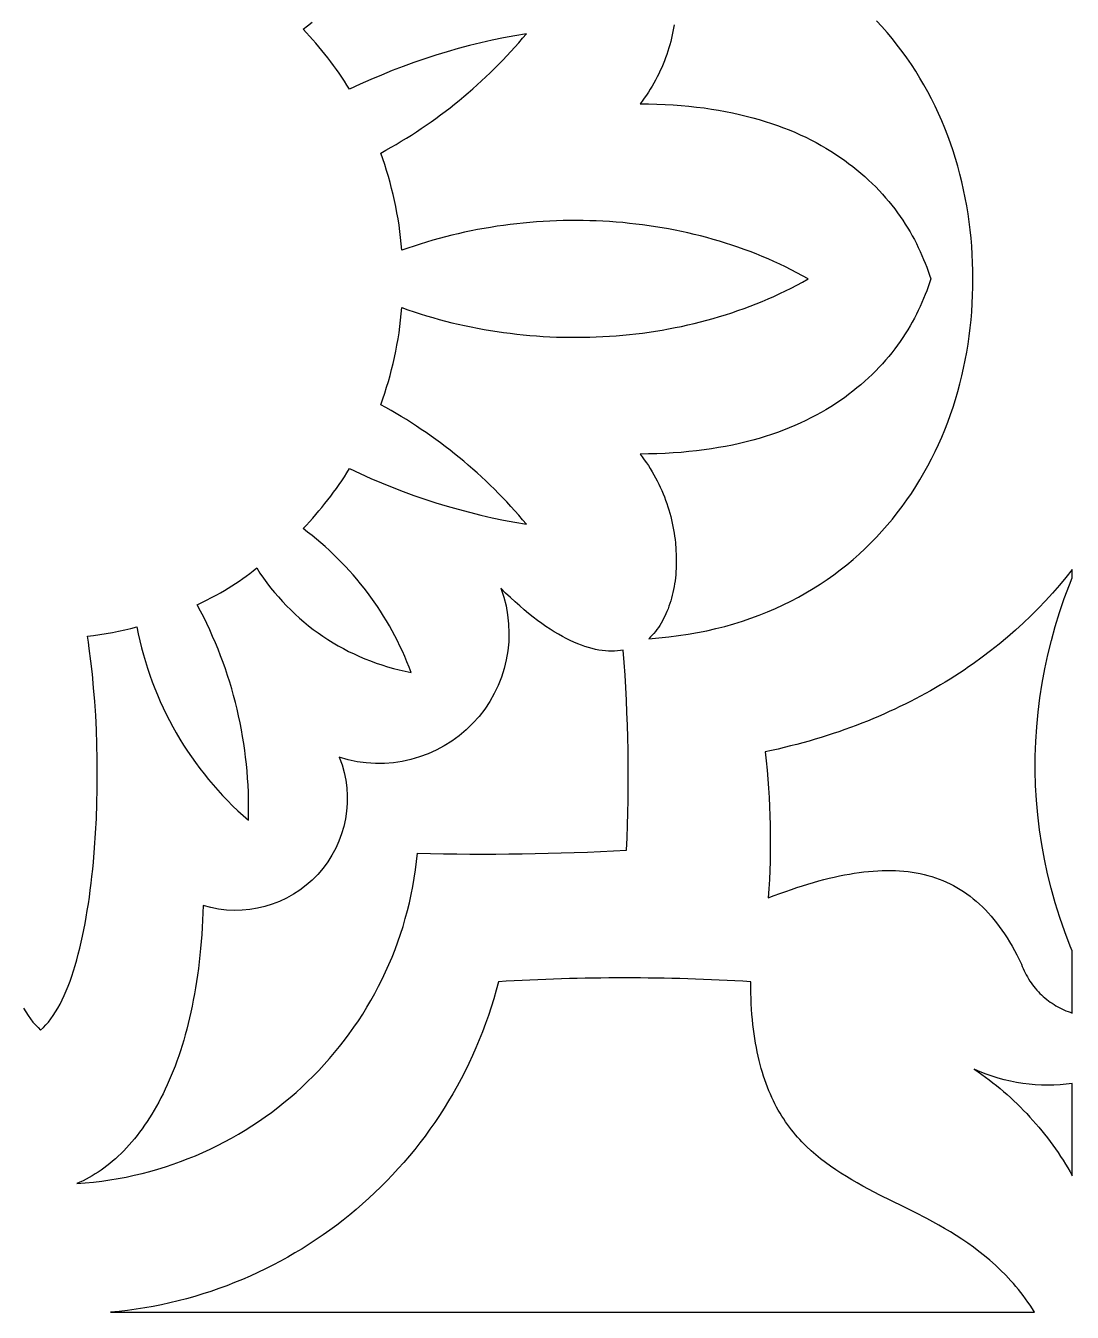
# Model space of a CAD drawing. Extents: x -4950 to -2150, y -1354 to 1346.
# Drawn here: x -3001.3 to -2849.8, y -704.4 to -518.3 of the extents above; entities that cross this region are included whole.
import ezdxf

# ---------------------------------------------------------------- set-up
doc = ezdxf.new("R2010")
doc.units = 0
doc.layers.add('LAYER_1', color=18, linetype='CONTINUOUS')

msp = doc.modelspace()

# ---------------------------------------------------------------- linework, layer by layer
at = {"layer": 'LAYER_1'}
msp.add_lwpolyline([(-3001.62, -660.38), (-3001.29, -660.93), (-3000.95, -661.45), (-3000.61, -661.94), (-3000.25, -662.4), (-2999.89, -662.82), (-2999.51, -663.21), (-2999.13, -663.57), (-2998.74, -663.21), (-2998.37, -662.82), (-2998, -662.4), (-2997.65, -661.94), (-2997.3, -661.45), (-2996.96, -660.93), (-2996.64, -660.38), (-2996.32, -659.79), (-2996.02, -659.19), (-2995.72, -658.55), (-2995.43, -657.89), (-2995.15, -657.2), (-2994.88, -656.48), (-2994.63, -655.74), (-2994.38, -654.98), (-2994.13, -654.2), (-2993.9, -653.39), (-2993.68, -652.56), (-2993.47, -651.72), (-2993.26, -650.85), (-2993.07, -649.96), (-2992.88, -649.06), (-2992.7, -648.14), (-2992.54, -647.21), (-2992.38, -646.26), (-2992.22, -645.3), (-2992.08, -644.32), (-2991.95, -643.33), (-2991.82, -642.33), (-2991.71, -641.32), (-2991.6, -640.3), (-2991.5, -639.27), (-2991.32, -637.18), (-2991.18, -635.07), (-2991.07, -632.94), (-2990.99, -630.8), (-2990.94, -628.65), (-2990.93, -626.5), (-2990.94, -624.36), (-2990.99, -622.24), (-2991.06, -620.14), (-2991.16, -618.06), (-2991.3, -616.02), (-2991.46, -614.03), (-2991.64, -612.08), (-2991.86, -610.18), (-2992.1, -608.35), (-2992.23, -607.46), (-2992.37, -606.59), (-2991.46, -606.47), (-2990.55, -606.34), (-2989.65, -606.19), (-2988.75, -606.03), (-2987.86, -605.85), (-2986.97, -605.66), (-2986.09, -605.45), (-2985.21, -605.23), (-2985.01, -606.24), (-2984.78, -607.25), (-2984.54, -608.25), (-2984.27, -609.25), (-2983.98, -610.24), (-2983.68, -611.22), (-2983.35, -612.2), (-2983, -613.16), (-2982.63, -614.12), (-2982.24, -615.07), (-2981.84, -616.01), (-2981.41, -616.94), (-2980.97, -617.87), (-2980.5, -618.78), (-2980.02, -619.68), (-2979.51, -620.57), (-2978.99, -621.46), (-2978.45, -622.33), (-2977.9, -623.19), (-2977.32, -624.04), (-2976.73, -624.87), (-2976.11, -625.7), (-2975.49, -626.51), (-2974.84, -627.31), (-2974.18, -628.1), (-2973.49, -628.87), (-2972.8, -629.63), (-2972.08, -630.37), (-2971.35, -631.11), (-2970.6, -631.82), (-2969.84, -632.53), (-2969.06, -633.21), (-2969.04, -632.2), (-2969.03, -631.18), (-2969.04, -630.16), (-2969.07, -629.15), (-2969.12, -628.13), (-2969.18, -627.12), (-2969.26, -626.11), (-2969.35, -625.1), (-2969.47, -624.09), (-2969.59, -623.09), (-2969.74, -622.09), (-2969.9, -621.09), (-2970.08, -620.1), (-2970.27, -619.1), (-2970.48, -618.12), (-2970.7, -617.13), (-2970.95, -616.15), (-2971.2, -615.17), (-2971.48, -614.2), (-2971.77, -613.23), (-2972.07, -612.27), (-2972.4, -611.31), (-2972.73, -610.36), (-2973.09, -609.41), (-2973.46, -608.47), (-2973.84, -607.53), (-2974.24, -606.6), (-2974.66, -605.67), (-2975.09, -604.76), (-2975.54, -603.84), (-2976, -602.94), (-2976.48, -602.04), (-2975.33, -601.48), (-2974.2, -600.9), (-2973.64, -600.59), (-2973.09, -600.28), (-2972.54, -599.96), (-2972, -599.63), (-2971.46, -599.29), (-2970.93, -598.95), (-2970.4, -598.6), (-2969.88, -598.24), (-2969.37, -597.87), (-2968.86, -597.49), (-2968.36, -597.1), (-2967.87, -596.7, 0.209037), (-2945.52, -611.81), (-2945.81, -611.04), (-2946.12, -610.27), (-2946.45, -609.51), (-2946.79, -608.75), (-2947.14, -608), (-2947.5, -607.26), (-2947.88, -606.53), (-2948.27, -605.8), (-2948.67, -605.08), (-2949.08, -604.37), (-2949.51, -603.67), (-2949.95, -602.97), (-2950.4, -602.28), (-2950.87, -601.61), (-2951.34, -600.94), (-2951.83, -600.27), (-2952.33, -599.62), (-2952.84, -598.98), (-2953.36, -598.34), (-2953.9, -597.72), (-2954.44, -597.11), (-2955, -596.5), (-2955.57, -595.9), (-2956.15, -595.32), (-2956.73, -594.74), (-2957.33, -594.18), (-2957.94, -593.62), (-2958.57, -593.08), (-2959.2, -592.55), (-2959.84, -592.02), (-2960.49, -591.51), (-2961.15, -591.01), (-2960.68, -590.52), (-2960.21, -590.01), (-2959.76, -589.5), (-2959.3, -588.99), (-2958.86, -588.46), (-2958.42, -587.94), (-2957.99, -587.4), (-2957.57, -586.86), (-2957.15, -586.32), (-2956.74, -585.76), (-2956.34, -585.21), (-2955.94, -584.64), (-2955.55, -584.08), (-2955.17, -583.5), (-2954.8, -582.92), (-2954.43, -582.34), (-2952.9, -583.05), (-2951.37, -583.74), (-2949.82, -584.4), (-2948.26, -585.03), (-2946.69, -585.63), (-2945.11, -586.2), (-2943.52, -586.75), (-2941.92, -587.27), (-2940.31, -587.76), (-2938.69, -588.22), (-2937.07, -588.65), (-2935.43, -589.05), (-2933.79, -589.43), (-2932.14, -589.77), (-2930.49, -590.09), (-2928.83, -590.38), (-2929.38, -589.72), (-2929.94, -589.07), (-2930.51, -588.42), (-2931.09, -587.79), (-2931.67, -587.16), (-2932.26, -586.54), (-2932.86, -585.92), (-2933.46, -585.31), (-2934.08, -584.71), (-2934.7, -584.12), (-2935.32, -583.54), (-2935.95, -582.96), (-2936.59, -582.39), (-2937.24, -581.83), (-2937.89, -581.27), (-2938.55, -580.73), (-2939.22, -580.19), (-2939.89, -579.66), (-2940.57, -579.14), (-2941.25, -578.62), (-2941.94, -578.11), (-2942.64, -577.62), (-2943.34, -577.13), (-2944.05, -576.65), (-2944.76, -576.17), (-2945.48, -575.71), (-2946.21, -575.25), (-2946.94, -574.8), (-2947.68, -574.36), (-2948.42, -573.93), (-2949.17, -573.51), (-2949.92, -573.1), (-2949.62, -572.26), (-2949.34, -571.42), (-2949.07, -570.57), (-2948.81, -569.72), (-2948.56, -568.86), (-2948.34, -567.99), (-2948.12, -567.12), (-2947.92, -566.25), (-2947.74, -565.36), (-2947.57, -564.47), (-2947.41, -563.58), (-2947.27, -562.68), (-2947.15, -561.78), (-2947.04, -560.87), (-2946.95, -559.95), (-2946.88, -559.04), (-2945.99, -559.35), (-2945.1, -559.65), (-2944.2, -559.94), (-2943.3, -560.22), (-2942.39, -560.49), (-2941.48, -560.74), (-2940.56, -560.99), (-2939.64, -561.22), (-2938.71, -561.44), (-2937.78, -561.64), (-2936.85, -561.84), (-2935.91, -562.02), (-2934.97, -562.19), (-2934.03, -562.35), (-2933.08, -562.5), (-2932.13, -562.64), (-2931.18, -562.76), (-2930.23, -562.87), (-2929.28, -562.97), (-2928.32, -563.06), (-2927.36, -563.14), (-2926.4, -563.2), (-2925.44, -563.26), (-2924.48, -563.3), (-2923.52, -563.32), (-2922.56, -563.34), (-2921.6, -563.34), (-2920.64, -563.33), (-2919.68, -563.31), (-2918.72, -563.28), (-2917.76, -563.24), (-2916.8, -563.18), (-2915.85, -563.11), (-2914.89, -563.03), (-2913.94, -562.94), (-2912.99, -562.83), (-2912.04, -562.72), (-2911.09, -562.59), (-2910.15, -562.44), (-2909.21, -562.29), (-2908.27, -562.12), (-2907.33, -561.94), (-2906.4, -561.75), (-2905.47, -561.55), (-2904.55, -561.33), (-2903.63, -561.11), (-2902.72, -560.87), (-2901.81, -560.61), (-2900.9, -560.35), (-2900.01, -560.07), (-2899.11, -559.78), (-2898.22, -559.48), (-2897.34, -559.17), (-2896.46, -558.84), (-2895.59, -558.5), (-2894.73, -558.15), (-2893.87, -557.79), (-2893.02, -557.41), (-2892.18, -557.02), (-2891.35, -556.62), (-2890.52, -556.21), (-2889.7, -555.78), (-2888.89, -555.34), (-2888.08, -554.89), (-2888.89, -554.44), (-2889.7, -554), (-2890.52, -553.58), (-2891.35, -553.16), (-2892.18, -552.76), (-2893.02, -552.37), (-2893.87, -552), (-2894.73, -551.63), (-2895.59, -551.28), (-2896.46, -550.94), (-2897.34, -550.62), (-2898.22, -550.3), (-2899.11, -550), (-2900.01, -549.71), (-2900.9, -549.43), (-2901.81, -549.17), (-2902.72, -548.92), (-2903.63, -548.68), (-2904.55, -548.45), (-2905.47, -548.23), (-2906.4, -548.03), (-2907.33, -547.84), (-2908.27, -547.66), (-2909.21, -547.5), (-2910.15, -547.34), (-2911.09, -547.2), (-2912.04, -547.07), (-2912.99, -546.95), (-2913.94, -546.85), (-2914.89, -546.75), (-2915.85, -546.67), (-2916.8, -546.6), (-2917.76, -546.55), (-2918.72, -546.5), (-2919.68, -546.47), (-2920.64, -546.45), (-2921.6, -546.44), (-2922.56, -546.45), (-2923.52, -546.46), (-2924.48, -546.49), (-2925.44, -546.53), (-2926.4, -546.58), (-2927.36, -546.65), (-2928.32, -546.72), (-2929.28, -546.81), (-2930.23, -546.91), (-2931.18, -547.02), (-2932.13, -547.15), (-2933.08, -547.28), (-2934.03, -547.43), (-2934.97, -547.59), (-2935.91, -547.76), (-2936.85, -547.95), (-2937.78, -548.14), (-2938.71, -548.35), (-2939.64, -548.57), (-2940.56, -548.8), (-2941.48, -549.04), (-2942.39, -549.3), (-2943.3, -549.56), (-2944.2, -549.84), (-2945.1, -550.13), (-2945.99, -550.44), (-2946.88, -550.75), (-2946.95, -549.83), (-2947.04, -548.92), (-2947.15, -548.01), (-2947.27, -547.1), (-2947.41, -546.21), (-2947.57, -545.31), (-2947.74, -544.42), (-2947.92, -543.54), (-2948.12, -542.66), (-2948.34, -541.79), (-2948.56, -540.92), (-2948.81, -540.06), (-2949.07, -539.21), (-2949.34, -538.36), (-2949.62, -537.52), (-2949.92, -536.69), (-2949.17, -536.27), (-2948.42, -535.85), (-2947.68, -535.42), (-2946.94, -534.98), (-2946.21, -534.53), (-2945.48, -534.08), (-2944.76, -533.61), (-2944.05, -533.14), (-2943.34, -532.66), (-2942.64, -532.17), (-2941.94, -531.67), (-2941.25, -531.16), (-2940.57, -530.65), (-2939.89, -530.13), (-2939.22, -529.6), (-2938.55, -529.06), (-2937.89, -528.51), (-2937.24, -527.96), (-2936.59, -527.39), (-2935.95, -526.83), (-2935.32, -526.25), (-2934.7, -525.66), (-2934.08, -525.07), (-2933.46, -524.47), (-2932.86, -523.86), (-2932.26, -523.25), (-2931.67, -522.63), (-2931.09, -522), (-2930.51, -521.36), (-2929.94, -520.72), (-2929.38, -520.07), (-2928.83, -519.41), (-2930.49, -519.7), (-2932.14, -520.01), (-2933.79, -520.36), (-2935.43, -520.73), (-2937.07, -521.14), (-2938.69, -521.57), (-2940.31, -522.03), (-2941.92, -522.52), (-2943.52, -523.04), (-2945.11, -523.58), (-2946.69, -524.16), (-2948.26, -524.76), (-2949.82, -525.39), (-2951.37, -526.05), (-2952.9, -526.73), (-2954.43, -527.44), (-2954.8, -526.86), (-2955.17, -526.28), (-2955.55, -525.71), (-2955.94, -525.14), (-2956.34, -524.58), (-2956.74, -524.02), (-2957.15, -523.47), (-2957.57, -522.92), (-2957.99, -522.38), (-2958.42, -521.85), (-2958.86, -521.32), (-2959.3, -520.8), (-2959.76, -520.28), (-2960.21, -519.77), (-2960.68, -519.27), (-2961.15, -518.77), (-2960.49, -518.27), (-2959.84, -517.76)], format="xyb", dxfattribs=at)
msp.add_lwpolyline([(-2907.46, -518.14), (-2907.54, -518.61), (-2907.63, -519.09), (-2907.73, -519.57), (-2907.84, -520.05), (-2907.95, -520.52), (-2908.08, -521), (-2908.22, -521.47), (-2908.37, -521.95), (-2908.53, -522.42), (-2908.69, -522.89), (-2908.87, -523.36), (-2909.06, -523.83), (-2909.25, -524.29), (-2909.46, -524.75), (-2909.67, -525.21), (-2909.9, -525.67), (-2910.14, -526.12), (-2910.38, -526.57), (-2910.64, -527.01), (-2910.91, -527.45), (-2911.18, -527.88), (-2911.47, -528.31), (-2911.77, -528.73), (-2912.07, -529.15), (-2912.39, -529.56), (-2911.16, -529.57), (-2909.95, -529.6), (-2908.76, -529.65), (-2907.59, -529.71), (-2906.45, -529.8), (-2905.32, -529.9), (-2904.22, -530.02), (-2903.13, -530.16), (-2902.07, -530.31), (-2901.02, -530.48), (-2900, -530.67), (-2898.99, -530.87), (-2898.01, -531.09), (-2897.04, -531.32), (-2896.09, -531.57), (-2895.17, -531.83), (-2894.26, -532.1), (-2893.37, -532.39), (-2892.5, -532.7), (-2891.65, -533.01), (-2890.81, -533.34), (-2890, -533.68), (-2889.2, -534.04), (-2888.42, -534.4), (-2887.66, -534.78), (-2886.92, -535.17), (-2886.19, -535.57), (-2885.48, -535.98), (-2884.79, -536.4), (-2884.12, -536.83), (-2883.46, -537.27), (-2882.82, -537.71), (-2882.2, -538.17), (-2881.59, -538.64), (-2881, -539.11), (-2880.43, -539.59), (-2879.87, -540.08), (-2879.33, -540.58), (-2878.8, -541.08), (-2878.29, -541.59), (-2877.79, -542.11), (-2877.31, -542.63), (-2876.85, -543.15), (-2876.4, -543.69), (-2875.96, -544.22), (-2875.54, -544.76), (-2875.14, -545.31), (-2874.75, -545.86), (-2874.37, -546.41), (-2874.01, -546.97), (-2873.66, -547.53), (-2873.32, -548.09), (-2873, -548.65), (-2872.69, -549.21), (-2872.4, -549.78), (-2872.12, -550.35), (-2871.85, -550.92), (-2871.59, -551.49), (-2871.35, -552.06), (-2871.12, -552.62), (-2870.9, -553.19), (-2870.7, -553.76), (-2870.51, -554.33), (-2870.33, -554.89), (-2870.51, -555.46), (-2870.7, -556.02), (-2870.9, -556.59), (-2871.12, -557.16), (-2871.35, -557.73), (-2871.59, -558.3), (-2871.85, -558.87), (-2872.12, -559.44), (-2872.4, -560), (-2872.69, -560.57), (-2873, -561.14), (-2873.32, -561.7), (-2873.66, -562.26), (-2874.01, -562.82), (-2874.37, -563.37), (-2874.75, -563.93), (-2875.14, -564.48), (-2875.54, -565.02), (-2875.96, -565.56), (-2876.4, -566.1), (-2876.85, -566.63), (-2877.31, -567.16), (-2877.79, -567.68), (-2878.29, -568.2), (-2878.8, -568.7), (-2879.33, -569.21), (-2879.87, -569.7), (-2880.43, -570.19), (-2881, -570.67), (-2881.59, -571.15), (-2882.2, -571.61), (-2882.82, -572.07), (-2883.46, -572.52), (-2884.12, -572.96), (-2884.79, -573.39), (-2885.48, -573.81), (-2886.19, -574.22), (-2886.92, -574.62), (-2887.66, -575), (-2888.42, -575.38), (-2889.2, -575.75), (-2890, -576.1), (-2890.81, -576.44), (-2891.65, -576.77), (-2892.5, -577.09), (-2893.37, -577.39), (-2894.26, -577.68), (-2895.17, -577.96), (-2896.09, -578.22), (-2897.04, -578.47), (-2898.01, -578.7), (-2898.99, -578.92), (-2900, -579.12), (-2901.02, -579.3), (-2902.07, -579.47), (-2903.13, -579.63), (-2904.22, -579.76), (-2905.32, -579.88), (-2906.45, -579.99), (-2907.59, -580.07), (-2908.76, -580.14), (-2909.95, -580.18), (-2911.16, -580.21), (-2912.39, -580.22), (-2912.07, -580.63), (-2911.77, -581.05), (-2911.47, -581.48), (-2911.18, -581.9), (-2910.91, -582.34), (-2910.64, -582.78), (-2910.38, -583.22), (-2910.14, -583.67), (-2909.9, -584.12), (-2909.67, -584.57), (-2909.46, -585.03), (-2909.25, -585.49), (-2909.06, -585.96), (-2908.87, -586.42), (-2908.69, -586.89), (-2908.53, -587.36), (-2908.37, -587.84), (-2908.22, -588.31), (-2908.08, -588.79), (-2907.95, -589.26), (-2907.84, -589.74), (-2907.73, -590.22), (-2907.63, -590.69), (-2907.54, -591.17), (-2907.46, -591.65), (-2907.38, -592.12), (-2907.32, -592.6), (-2907.27, -593.07), (-2907.19, -594.01), (-2907.15, -594.95), (-2907.14, -595.87), (-2907.17, -596.78), (-2907.2, -597.23), (-2907.23, -597.68), (-2907.28, -598.12), (-2907.33, -598.56), (-2907.4, -598.99), (-2907.47, -599.41), (-2907.55, -599.83), (-2907.64, -600.25), (-2907.73, -600.66), (-2907.84, -601.06), (-2907.95, -601.46), (-2908.07, -601.85), (-2908.2, -602.23), (-2908.34, -602.61), (-2908.49, -602.98), (-2908.64, -603.34), (-2908.81, -603.69), (-2908.98, -604.03), (-2909.16, -604.37), (-2909.34, -604.69), (-2909.54, -605.01), (-2909.74, -605.31), (-2909.95, -605.61), (-2910.17, -605.9), (-2910.39, -606.17), (-2910.63, -606.44), (-2910.87, -606.69), (-2911.12, -606.94), (-2909.66, -606.82), (-2908.23, -606.68), (-2906.81, -606.5), (-2905.43, -606.29), (-2904.06, -606.05), (-2902.72, -605.78), (-2901.4, -605.48), (-2900.1, -605.15), (-2898.83, -604.79), (-2897.58, -604.4), (-2896.35, -603.98), (-2895.14, -603.54), (-2893.96, -603.07), (-2892.8, -602.57), (-2891.67, -602.04), (-2890.55, -601.5), (-2889.46, -600.92), (-2888.4, -600.32), (-2887.35, -599.7), (-2886.33, -599.05), (-2885.33, -598.38), (-2884.36, -597.69), (-2883.41, -596.98), (-2882.48, -596.24), (-2881.57, -595.48), (-2880.69, -594.71), (-2879.83, -593.91), (-2878.99, -593.09), (-2878.18, -592.26), (-2877.39, -591.4), (-2876.62, -590.53), (-2875.88, -589.64), (-2875.16, -588.73), (-2874.46, -587.81), (-2873.78, -586.87), (-2873.13, -585.91), (-2872.5, -584.94), (-2871.89, -583.96), (-2871.31, -582.96), (-2870.75, -581.95), (-2870.21, -580.92), (-2869.7, -579.88), (-2869.21, -578.83), (-2868.74, -577.77), (-2868.3, -576.7), (-2867.87, -575.62), (-2867.47, -574.52), (-2867.1, -573.42), (-2866.75, -572.31), (-2866.42, -571.19), (-2866.11, -570.06), (-2865.83, -568.92), (-2865.57, -567.78), (-2865.33, -566.63), (-2865.11, -565.48), (-2864.92, -564.32), (-2864.76, -563.15), (-2864.61, -561.98), (-2864.49, -560.81), (-2864.39, -559.63), (-2864.31, -558.45), (-2864.26, -557.26), (-2864.23, -556.08), (-2864.23, -554.89), (-2864.23, -553.71), (-2864.26, -552.52), (-2864.31, -551.34), (-2864.39, -550.16), (-2864.49, -548.98), (-2864.61, -547.8), (-2864.76, -546.63), (-2864.92, -545.47), (-2865.11, -544.31), (-2865.33, -543.15), (-2865.57, -542), (-2865.83, -540.86), (-2866.11, -539.72), (-2866.42, -538.6), (-2866.75, -537.48), (-2867.1, -536.36), (-2867.47, -535.26), (-2867.87, -534.17), (-2868.3, -533.09), (-2868.74, -532.01), (-2869.21, -530.95), (-2869.7, -529.9), (-2870.21, -528.86), (-2870.75, -527.84), (-2871.31, -526.83), (-2871.89, -525.83), (-2872.5, -524.84), (-2873.13, -523.87), (-2873.78, -522.92), (-2874.46, -521.98), (-2875.16, -521.05), (-2875.88, -520.15), (-2876.62, -519.26), (-2877.39, -518.38), (-2878.18, -517.53)], dxfattribs=at)
for points in [[(-2849.84, -652.1), (-2850.13, -651.41), (-2850.92, -649.34), (-2851.65, -647.25), (-2852.31, -645.16), (-2852.9, -643.05), (-2853.42, -640.94), (-2853.87, -638.82), (-2854.26, -636.7), (-2854.57, -634.57), (-2854.83, -632.44), (-2855.01, -630.31), (-2855.14, -628.18), (-2855.19, -626.05), (-2855.19, -623.93), (-2855.12, -621.81), (-2854.98, -619.69), (-2854.78, -617.58), (-2854.52, -615.48), (-2854.2, -613.39), (-2853.82, -611.32), (-2853.37, -609.25), (-2852.87, -607.2), (-2852.3, -605.16), (-2851.68, -603.14), (-2850.99, -601.14), (-2850.25, -599.15), (-2849.84, -598.15), (-2849.84, -596.91), (-2850.76, -598.07), (-2851.71, -599.21), (-2852.7, -600.34), (-2853.71, -601.45), (-2854.75, -602.54), (-2855.83, -603.61), (-2856.93, -604.67), (-2858.06, -605.7), (-2859.23, -606.71), (-2860.42, -607.71), (-2861.65, -608.68), (-2862.9, -609.63), (-2864.19, -610.56), (-2864.84, -611.02), (-2865.5, -611.47), (-2866.17, -611.91), (-2866.85, -612.35), (-2867.53, -612.79), (-2868.22, -613.21), (-2868.92, -613.63), (-2869.63, -614.05), (-2870.34, -614.46), (-2871.06, -614.86), (-2871.79, -615.25), (-2872.52, -615.64), (-2873.27, -616.03), (-2874.02, -616.4), (-2874.78, -616.77), (-2875.54, -617.14), (-2876.32, -617.49), (-2877.1, -617.84), (-2877.89, -618.18), (-2878.68, -618.52), (-2879.48, -618.85), (-2880.29, -619.17), (-2881.11, -619.49), (-2881.94, -619.79), (-2882.77, -620.09), (-2883.61, -620.39), (-2884.46, -620.67), (-2885.31, -620.95), (-2886.18, -621.22), (-2887.05, -621.48), (-2887.92, -621.74), (-2888.81, -621.99), (-2889.7, -622.23), (-2890.6, -622.46), (-2891.51, -622.68), (-2892.42, -622.9), (-2893.35, -623.11), (-2894.27, -623.31, -0.045249), (-2893.83, -644.44), (-2892.98, -644.11), (-2892.14, -643.8), (-2891.31, -643.5), (-2890.49, -643.21), (-2889.68, -642.94), (-2888.88, -642.68), (-2888.09, -642.43), (-2887.31, -642.2), (-2886.54, -641.99), (-2885.78, -641.78), (-2885.02, -641.6), (-2884.28, -641.42), (-2883.54, -641.26), (-2882.82, -641.12), (-2882.1, -640.99), (-2881.4, -640.87), (-2880.7, -640.77), (-2880.01, -640.68), (-2879.33, -640.61), (-2878.66, -640.55), (-2878, -640.51), (-2877.34, -640.48), (-2876.7, -640.47), (-2876.06, -640.47), (-2875.43, -640.49), (-2874.82, -640.52), (-2874.21, -640.57), (-2873.6, -640.64), (-2873.01, -640.72), (-2872.43, -640.82), (-2871.85, -640.93), (-2871.28, -641.06), (-2870.72, -641.2), (-2870.17, -641.36), (-2869.63, -641.54), (-2869.09, -641.73), (-2868.56, -641.94), (-2868.04, -642.16), (-2867.53, -642.4), (-2867.03, -642.66), (-2866.53, -642.93), (-2866.05, -643.23), (-2865.57, -643.53), (-2865.1, -643.86), (-2864.63, -644.2), (-2864.17, -644.56), (-2863.73, -644.93), (-2863.28, -645.33), (-2862.85, -645.74), (-2862.42, -646.16), (-2862, -646.61), (-2861.59, -647.07), (-2861.19, -647.55), (-2860.79, -648.05), (-2860.4, -648.56), (-2860.02, -649.1), (-2859.64, -649.65), (-2859.27, -650.22), (-2858.91, -650.8), (-2858.56, -651.41), (-2858.21, -652.03), (-2857.87, -652.68), (-2857.54, -653.34), (-2857.21, -654.01), (-2857.09, -654.34), (-2856.95, -654.66), (-2856.81, -654.98), (-2856.66, -655.28), (-2856.51, -655.59), (-2856.34, -655.88), (-2856.17, -656.17), (-2855.99, -656.46), (-2855.8, -656.73), (-2855.6, -657), (-2855.4, -657.27), (-2855.19, -657.52), (-2854.97, -657.77), (-2854.75, -658.02), (-2854.52, -658.25), (-2854.29, -658.48), (-2854.04, -658.7), (-2853.8, -658.91), (-2853.54, -659.12), (-2853.29, -659.32), (-2853.02, -659.51), (-2852.76, -659.69), (-2852.48, -659.87), (-2852.2, -660.04), (-2851.92, -660.2), (-2851.64, -660.35), (-2851.35, -660.5), (-2851.05, -660.63), (-2850.75, -660.76), (-2850.45, -660.88), (-2850.15, -660.99), (-2849.84, -661.09)], [(-2993.88, -685.75), (-2992.68, -685.66), (-2991.48, -685.55), (-2990.29, -685.4), (-2989.1, -685.23), (-2987.93, -685.04), (-2986.76, -684.82), (-2985.61, -684.57), (-2984.46, -684.3), (-2983.32, -684.01), (-2982.19, -683.69), (-2981.07, -683.34), (-2979.96, -682.97), (-2978.87, -682.58), (-2977.78, -682.16), (-2976.71, -681.73), (-2975.64, -681.26), (-2974.59, -680.78), (-2973.55, -680.27), (-2972.53, -679.75), (-2971.51, -679.2), (-2970.51, -678.62), (-2969.53, -678.03), (-2968.56, -677.42), (-2967.6, -676.78), (-2966.65, -676.13), (-2965.73, -675.46), (-2964.81, -674.76), (-2963.92, -674.05), (-2963.03, -673.32), (-2962.17, -672.57), (-2961.32, -671.8), (-2960.49, -671.01), (-2959.67, -670.21), (-2958.87, -669.39), (-2958.09, -668.55), (-2957.33, -667.69), (-2956.59, -666.82), (-2955.86, -665.93), (-2955.15, -665.02), (-2954.47, -664.1), (-2953.8, -663.16), (-2953.15, -662.21), (-2952.52, -661.24), (-2951.92, -660.26), (-2951.33, -659.26), (-2950.77, -658.25), (-2950.23, -657.23), (-2949.7, -656.19), (-2949.21, -655.14), (-2948.73, -654.07), (-2948.27, -652.99), (-2947.84, -651.91), (-2947.44, -650.8), (-2947.05, -649.69), (-2946.69, -648.57), (-2946.36, -647.43), (-2946.05, -646.28), (-2945.76, -645.13), (-2945.5, -643.96), (-2945.27, -642.78), (-2945.06, -641.6), (-2944.88, -640.4), (-2944.72, -639.19), (-2944.59, -637.98, 0.020022), (-2914.35, -637.54), (-2914.27, -635.73), (-2914.21, -633.92), (-2914.16, -632.11), (-2914.13, -630.3), (-2914.11, -628.49), (-2914.1, -626.68), (-2914.11, -624.87), (-2914.13, -623.06), (-2914.17, -621.25), (-2914.22, -619.44), (-2914.28, -617.63), (-2914.36, -615.83), (-2914.45, -614.02), (-2914.56, -612.21), (-2914.68, -610.4), (-2914.82, -608.6), (-2915.23, -608.66), (-2915.64, -608.71), (-2916.07, -608.74), (-2916.51, -608.75), (-2916.96, -608.74), (-2917.41, -608.7), (-2917.88, -608.65), (-2918.36, -608.58), (-2918.84, -608.49), (-2919.34, -608.37), (-2919.84, -608.23), (-2920.36, -608.07), (-2920.88, -607.89), (-2921.41, -607.69), (-2921.95, -607.46), (-2922.5, -607.21), (-2923.06, -606.93), (-2923.63, -606.63), (-2924.21, -606.3), (-2924.8, -605.95), (-2925.39, -605.58), (-2926, -605.18), (-2926.61, -604.75), (-2927.24, -604.29), (-2927.87, -603.81), (-2928.51, -603.3), (-2929.16, -602.76), (-2929.81, -602.2), (-2930.48, -601.6), (-2931.16, -600.98), (-2931.84, -600.33), (-2932.53, -599.64, -0.625155), (-2955.91, -624.1, -0.629642), (-2975.63, -645.54), (-2975.66, -646.61), (-2975.7, -647.66), (-2975.76, -648.71), (-2975.82, -649.73), (-2975.9, -650.75), (-2975.99, -651.75), (-2976.08, -652.73), (-2976.19, -653.7), (-2976.31, -654.66), (-2976.43, -655.6), (-2976.57, -656.53), (-2976.72, -657.44), (-2976.87, -658.34), (-2977.04, -659.23), (-2977.21, -660.1), (-2977.39, -660.95), (-2977.58, -661.8), (-2977.78, -662.63), (-2977.99, -663.44), (-2978.21, -664.24), (-2978.43, -665.03), (-2978.66, -665.8), (-2978.91, -666.56), (-2979.15, -667.31), (-2979.41, -668.04), (-2979.67, -668.76), (-2979.95, -669.46), (-2980.22, -670.15), (-2980.51, -670.82), (-2980.8, -671.48), (-2981.1, -672.13), (-2981.41, -672.76), (-2981.72, -673.38), (-2982.04, -673.99), (-2982.37, -674.58), (-2982.7, -675.16), (-2983.03, -675.72), (-2983.38, -676.27), (-2983.73, -676.81), (-2984.08, -677.33), (-2984.44, -677.84), (-2984.81, -678.33), (-2985.18, -678.82), (-2985.55, -679.28), (-2985.93, -679.74), (-2986.32, -680.18), (-2986.7, -680.6), (-2987.1, -681.01), (-2987.5, -681.41), (-2987.9, -681.8), (-2988.3, -682.17), (-2988.71, -682.53), (-2989.13, -682.87), (-2989.54, -683.2), (-2989.97, -683.52), (-2990.39, -683.82), (-2990.82, -684.11), (-2991.25, -684.38), (-2991.68, -684.64), (-2992.11, -684.89), (-2992.55, -685.13), (-2992.99, -685.35), (-2993.44, -685.56)], [(-2855.29, -704.38), (-2855.61, -703.87), (-2855.94, -703.38), (-2856.27, -702.9), (-2856.61, -702.43), (-2856.95, -701.97), (-2857.29, -701.52), (-2857.64, -701.08), (-2858, -700.66), (-2858.36, -700.24), (-2858.72, -699.83), (-2859.46, -699.03), (-2860.21, -698.28), (-2860.97, -697.55), (-2861.75, -696.86), (-2862.54, -696.2), (-2863.34, -695.57), (-2864.15, -694.96), (-2864.97, -694.38), (-2865.8, -693.82), (-2866.63, -693.28), (-2867.47, -692.76), (-2868.31, -692.26), (-2869.16, -691.77), (-2870.01, -691.3), (-2870.87, -690.84), (-2872.58, -689.96), (-2874.29, -689.1), (-2875.99, -688.26), (-2877.67, -687.42), (-2879.33, -686.56), (-2880.14, -686.13), (-2880.95, -685.68), (-2881.75, -685.23), (-2882.53, -684.76), (-2883.31, -684.28), (-2884.07, -683.78), (-2884.82, -683.27), (-2885.55, -682.74), (-2886.27, -682.19), (-2886.97, -681.61), (-2887.65, -681.01), (-2888.32, -680.39), (-2888.96, -679.74), (-2889.28, -679.4), (-2889.59, -679.06), (-2889.89, -678.7), (-2890.19, -678.34), (-2890.49, -677.97), (-2890.78, -677.6), (-2891.06, -677.21), (-2891.33, -676.82), (-2891.6, -676.41), (-2891.87, -676), (-2892.13, -675.58), (-2892.38, -675.15), (-2892.62, -674.7), (-2892.86, -674.25), (-2893.09, -673.79), (-2893.32, -673.32), (-2893.53, -672.83), (-2893.75, -672.34), (-2893.95, -671.83), (-2894.14, -671.31), (-2894.33, -670.78), (-2894.51, -670.24), (-2894.69, -669.69), (-2894.85, -669.12), (-2895.01, -668.54), (-2895.16, -667.95), (-2895.3, -667.35), (-2895.44, -666.73), (-2895.56, -666.1), (-2895.68, -665.45), (-2895.78, -664.8), (-2895.88, -664.12), (-2895.97, -663.44), (-2896.05, -662.74), (-2896.13, -662.02), (-2896.19, -661.29), (-2896.24, -660.54), (-2896.29, -659.78), (-2896.32, -659), (-2896.35, -658.21), (-2896.36, -657.4), (-2896.37, -656.57, 0.030769), (-2932.89, -656.57), (-2933.22, -657.81), (-2933.57, -659.03), (-2933.94, -660.24), (-2934.34, -661.44), (-2934.76, -662.63), (-2935.2, -663.81), (-2935.66, -664.97), (-2936.14, -666.12), (-2936.64, -667.26), (-2937.17, -668.39), (-2937.71, -669.5), (-2938.28, -670.6), (-2938.87, -671.69), (-2939.47, -672.76), (-2940.1, -673.82), (-2940.74, -674.86), (-2941.41, -675.9), (-2942.09, -676.91), (-2942.79, -677.91), (-2943.51, -678.9), (-2944.24, -679.87), (-2945, -680.83), (-2945.77, -681.77), (-2946.56, -682.7), (-2947.37, -683.6), (-2948.19, -684.5), (-2949.03, -685.37), (-2949.88, -686.23), (-2950.75, -687.08), (-2951.64, -687.9), (-2952.54, -688.71), (-2953.46, -689.51), (-2954.39, -690.28), (-2955.33, -691.04), (-2956.29, -691.77), (-2957.27, -692.49), (-2958.25, -693.2), (-2959.25, -693.88), (-2960.27, -694.54), (-2961.29, -695.19), (-2962.33, -695.81), (-2963.38, -696.42), (-2964.44, -697), (-2965.52, -697.57), (-2966.6, -698.12), (-2967.7, -698.64), (-2968.81, -699.15), (-2969.93, -699.63), (-2971.06, -700.1), (-2972.19, -700.54), (-2973.34, -700.96), (-2974.5, -701.36), (-2975.67, -701.74), (-2976.84, -702.09), (-2978.03, -702.42), (-2979.22, -702.73), (-2980.42, -703.02), (-2981.63, -703.29), (-2982.85, -703.53), (-2984.07, -703.75), (-2985.3, -703.94), (-2986.54, -704.11), (-2987.78, -704.26), (-2989.03, -704.38)]]:
    msp.add_lwpolyline(points, format="xyb", close=True, dxfattribs=at)
msp.add_lwpolyline([(-2864.04, -669.21), (-2863.48, -669.59), (-2862.93, -669.98), (-2862.39, -670.37), (-2861.85, -670.77), (-2861.33, -671.18), (-2860.8, -671.6), (-2860.29, -672.02), (-2859.78, -672.45), (-2859.28, -672.89), (-2858.78, -673.33), (-2858.3, -673.79), (-2857.82, -674.24), (-2857.35, -674.71), (-2856.88, -675.18), (-2856.43, -675.65), (-2855.98, -676.14), (-2855.53, -676.63), (-2855.1, -677.12), (-2854.67, -677.62), (-2854.25, -678.13), (-2853.84, -678.64), (-2853.44, -679.16), (-2853.04, -679.69), (-2852.65, -680.21), (-2852.27, -680.75), (-2851.9, -681.29), (-2851.54, -681.83), (-2851.18, -682.38), (-2850.83, -682.94), (-2850.49, -683.5), (-2850.16, -684.06), (-2849.84, -684.63), (-2849.84, -671.29), (-2850.72, -671.4), (-2851.61, -671.48), (-2852.51, -671.53), (-2853.4, -671.55), (-2854.3, -671.53), (-2855.2, -671.48), (-2856.1, -671.4), (-2857, -671.28), (-2857.89, -671.14), (-2858.79, -670.96), (-2859.68, -670.75), (-2860.56, -670.5), (-2861.44, -670.23), (-2862.32, -669.92), (-2863.18, -669.58)], close=True, dxfattribs=at)

doc.saveas('drawing.dxf')
